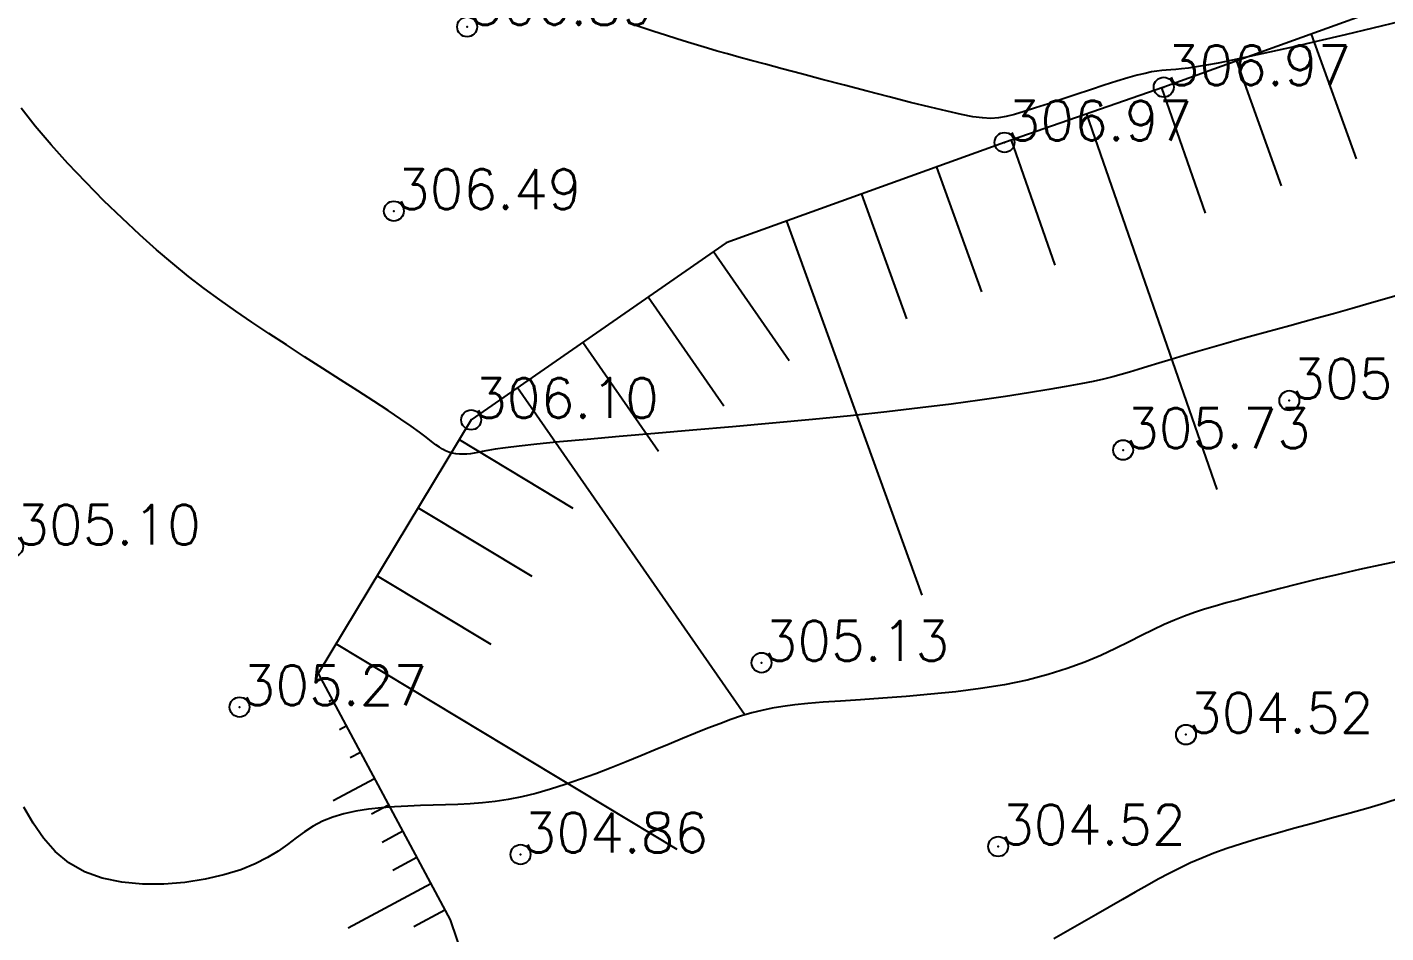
# Model space of a CAD drawing. Header units: millimetres. Extents: x 524954 to 526204, y 9523489 to 9524010.
# Drawn here: x 526005.84 to 526040, y 9523820.66 to 9523843.43 of the extents above; entities that cross this region are included whole.
import ezdxf

# ---------------------------------------------------------------- set-up
doc = ezdxf.new("R2010")
doc.units = ezdxf.units.MM
doc.header["$PDMODE"] = 32
doc.header["$PDSIZE"] = 0.5
for name, color, linetype in [('CN_01_00', 3, 'Continuous'), ('CN_02_00', 4, 'Continuous'), ('CN_05_00', 6, 'Continuous'), ('Haut_Talus', 30, 'Continuous'), ('Talus', 2, 'Continuous'), ('TopoAlt', 3, 'Continuous'), ('TOPOJIS', 7, 'Continuous')]:
    doc.layers.add(name, color=color, linetype=linetype)
doc.styles.add('Simplex 1.0', font='Simplex.shx', dxfattribs={"width": 0.99, "height": 1})

# ---------------------------------------------------------------- blocks, each defined once
blk = doc.blocks.new('TCPOINT M')
at = {"color": 0}
blk.add_point((0, 0), dxfattribs=at)
at = {"layer": 'TopoAlt', "style": 'Simplex 1.0', "width": 0.99}
blk.add_attdef('ALT', (0.15, 0.15), '', height=1, dxfattribs=at)

msp = doc.modelspace()

# ---------------------------------------------------------------- linework, layer by layer
at = {"layer": 'CN_01_00', "elevation": 307, "flags": 128}
msp.add_lwpolyline([(526040.363, 9523843.573), (526039.671, 9523843.407), (526038.974, 9523843.241), (526038.293, 9523843.081), (526037.65, 9523842.932), (526037.07, 9523842.801), (526036.568, 9523842.692), (526036.143, 9523842.602), (526035.785, 9523842.532), (526035.486, 9523842.477), (526035.239, 9523842.436), (526035.035, 9523842.406), (526034.865, 9523842.385), (526034.721, 9523842.371), (526034.596, 9523842.362), (526034.48, 9523842.354), (526034.366, 9523842.344), (526034.244, 9523842.329), (526034.107, 9523842.306), (526033.945, 9523842.272), (526033.751, 9523842.223), (526033.516, 9523842.157), (526033.235, 9523842.072), (526032.916, 9523841.971), (526032.573, 9523841.859), (526032.217, 9523841.741), (526031.86, 9523841.623), (526031.515, 9523841.508), (526031.194, 9523841.403), (526030.909, 9523841.312), (526030.667, 9523841.238), (526030.457, 9523841.185), (526030.264, 9523841.152), (526030.071, 9523841.14), (526029.861, 9523841.149), (526029.619, 9523841.181), (526029.329, 9523841.237), (526028.974, 9523841.317), (526028.545, 9523841.42), (526028.053, 9523841.542), (526027.517, 9523841.679), (526026.956, 9523841.825), (526026.388, 9523841.974), (526025.832, 9523842.121), (526025.305, 9523842.262), (526024.826, 9523842.389), (526024.408, 9523842.501), (526024.046, 9523842.598), (526023.73, 9523842.683), (526023.447, 9523842.761), (526023.188, 9523842.834), (526022.942, 9523842.905), (526022.698, 9523842.977), (526022.446, 9523843.054), (526022.177, 9523843.139), (526021.893, 9523843.23), (526021.599, 9523843.326), (526021.299, 9523843.425), (526020.998, 9523843.528)], dxfattribs=at)
at = {"layer": 'CN_02_00', "flags": 128}
for points, elevation in [([(526040.315, 9523836.696), (526039.693, 9523836.513), (526039.152, 9523836.357), (526038.684, 9523836.225), (526038.276, 9523836.111), (526037.913, 9523836.013), (526037.583, 9523835.924), (526037.272, 9523835.84), (526036.967, 9523835.758), (526036.654, 9523835.672), (526036.322, 9523835.579), (526035.976, 9523835.481), (526035.623, 9523835.379), (526035.271, 9523835.276), (526034.927, 9523835.174), (526034.598, 9523835.075), (526034.291, 9523834.982), (526034.015, 9523834.898), (526033.773, 9523834.823), (526033.554, 9523834.756), (526033.345, 9523834.695), (526033.132, 9523834.638), (526032.902, 9523834.581), (526032.639, 9523834.523), (526032.331, 9523834.461), (526031.964, 9523834.393), (526031.526, 9523834.317), (526031.017, 9523834.234), (526030.438, 9523834.145), (526029.79, 9523834.051), (526029.075, 9523833.955), (526028.295, 9523833.856), (526027.452, 9523833.757), (526026.545, 9523833.659), (526025.583, 9523833.563), (526024.584, 9523833.47), (526023.574, 9523833.38), (526022.577, 9523833.294), (526021.619, 9523833.213), (526020.724, 9523833.137), (526019.917, 9523833.067), (526019.222, 9523833.003), (526018.657, 9523832.946), (526018.212, 9523832.897), (526017.869, 9523832.853), (526017.612, 9523832.816), (526017.421, 9523832.784), (526017.281, 9523832.758), (526017.173, 9523832.736), (526017.081, 9523832.719), (526016.989, 9523832.706), (526016.896, 9523832.698), (526016.802, 9523832.695), (526016.709, 9523832.697), (526016.618, 9523832.706), (526016.529, 9523832.722), (526016.443, 9523832.745), (526016.363, 9523832.776), (526016.286, 9523832.816), (526016.207, 9523832.867), (526016.117, 9523832.933), (526016.009, 9523833.016), (526015.875, 9523833.119), (526015.706, 9523833.245), (526015.496, 9523833.397), (526015.235, 9523833.578), (526014.919, 9523833.79), (526014.555, 9523834.029), (526014.153, 9523834.289), (526013.723, 9523834.565), (526013.274, 9523834.853), (526012.818, 9523835.146), (526012.362, 9523835.441), (526011.919, 9523835.731), (526011.494, 9523836.013), (526011.086, 9523836.292), (526010.688, 9523836.573), (526010.296, 9523836.861), (526009.903, 9523837.164), (526009.505, 9523837.486), (526009.097, 9523837.834), (526008.672, 9523838.213), (526008.228, 9523838.627), (526007.773, 9523839.069), (526007.317, 9523839.531), (526006.87, 9523840.003), (526006.444, 9523840.477), (526006.048, 9523840.944), (526005.692, 9523841.396)], 306), ([(526040.36, 9523824.041), (526039.974, 9523823.919), (526039.553, 9523823.794), (526039.102, 9523823.666), (526038.632, 9523823.537), (526038.154, 9523823.407), (526037.678, 9523823.277), (526037.215, 9523823.148), (526036.775, 9523823.021), (526036.368, 9523822.897), (526036.002, 9523822.776), (526035.671, 9523822.657), (526035.369, 9523822.537), (526035.086, 9523822.414), (526034.816, 9523822.285), (526034.549, 9523822.15), (526034.278, 9523822.004), (526033.996, 9523821.847), (526033.695, 9523821.676), (526033.378, 9523821.494), (526033.047, 9523821.303), (526032.705, 9523821.106), (526032.356, 9523820.905), (526032.003, 9523820.705), (526031.649, 9523820.506)], 304)]:
    msp.add_lwpolyline(points, dxfattribs=dict(at, elevation=elevation))
at = {"layer": 'CN_05_00', "elevation": 305, "flags": 128}
msp.add_lwpolyline([(526040.64, 9523830.071), (526039.961, 9523829.927), (526039.337, 9523829.79), (526038.768, 9523829.661), (526038.25, 9523829.54), (526037.78, 9523829.426), (526037.352, 9523829.318), (526036.962, 9523829.218), (526036.607, 9523829.124), (526036.282, 9523829.035), (526035.983, 9523828.953), (526035.704, 9523828.873), (526035.44, 9523828.793), (526035.186, 9523828.709), (526034.935, 9523828.619), (526034.682, 9523828.519), (526034.422, 9523828.407), (526034.149, 9523828.279), (526033.857, 9523828.134), (526033.543, 9523827.975), (526033.203, 9523827.807), (526032.834, 9523827.635), (526032.431, 9523827.465), (526031.991, 9523827.301), (526031.511, 9523827.149), (526030.986, 9523827.013), (526030.416, 9523826.897), (526029.812, 9523826.8), (526029.189, 9523826.721), (526028.561, 9523826.655), (526027.943, 9523826.601), (526027.35, 9523826.556), (526026.795, 9523826.518), (526026.293, 9523826.485), (526025.854, 9523826.453), (526025.472, 9523826.421), (526025.138, 9523826.387), (526024.84, 9523826.349), (526024.568, 9523826.304), (526024.311, 9523826.251), (526024.061, 9523826.187), (526023.805, 9523826.111), (526023.536, 9523826.02), (526023.252, 9523825.916), (526022.954, 9523825.801), (526022.643, 9523825.675), (526022.318, 9523825.542), (526021.981, 9523825.401), (526021.632, 9523825.255), (526021.271, 9523825.106), (526020.9, 9523824.955), (526020.521, 9523824.805), (526020.138, 9523824.658), (526019.754, 9523824.518), (526019.372, 9523824.387), (526018.997, 9523824.268), (526018.63, 9523824.163), (526018.275, 9523824.076), (526017.936, 9523824.009), (526017.609, 9523823.959), (526017.291, 9523823.923), (526016.98, 9523823.898), (526016.672, 9523823.882), (526016.363, 9523823.872), (526016.052, 9523823.863), (526015.735, 9523823.855), (526015.409, 9523823.843), (526015.079, 9523823.825), (526014.749, 9523823.799), (526014.424, 9523823.763), (526014.108, 9523823.713), (526013.807, 9523823.648), (526013.524, 9523823.565), (526013.266, 9523823.462), (526013.034, 9523823.338), (526012.818, 9523823.196), (526012.607, 9523823.041), (526012.389, 9523822.878), (526012.153, 9523822.711), (526011.886, 9523822.547), (526011.577, 9523822.388), (526011.214, 9523822.242), (526010.789, 9523822.111), (526010.315, 9523822.003), (526009.805, 9523821.925), (526009.276, 9523821.881), (526008.744, 9523821.879), (526008.225, 9523821.926), (526007.732, 9523822.027), (526007.284, 9523822.189), (526006.89, 9523822.417), (526006.548, 9523822.702), (526006.251, 9523823.037), (526005.992, 9523823.412), (526005.763, 9523823.818)], dxfattribs=at)
at = {"layer": 'Haut_Talus', "flags": 128}
for points in [[(526171.033, 9523866.062), (526156.593, 9523865.719), (526127.429, 9523864.659), (526104.337, 9523863.009), (526102.126, 9523862.69), (526100.567, 9523862.248), (526096.886, 9523861.016), (526092.485, 9523857.645), (526088.608, 9523854.425), (526083.723, 9523851.792), (526080.674, 9523850.887), (526074.664, 9523849.851), (526070.573, 9523850.218), (526066.649, 9523851.282), (526063.677, 9523851.512), (526060.991, 9523851.142), (526052.479, 9523847.81), (526043.781, 9523845.3), (526034.415, 9523841.924), (526030.413, 9523840.534), (526023.419, 9523838.01), (526017.005, 9523833.556), (526013.158, 9523827.175)], [(526013.158, 9523827.175), (526016.477, 9523820.983), (526018.98, 9523813.589), (526022.318, 9523809.944), (526024.513, 9523806.068), (526032.544, 9523802.84), (526038.814, 9523801.855), (526041.913, 9523800.617), (526047.239, 9523796.072), (526052.251, 9523790.862), (526054.15, 9523787.729), (526056.467, 9523780.209), (526057.875, 9523770.625), (526060.602, 9523766.817), (526060.767, 9523761.87), (526061.346, 9523757.241), (526062.667, 9523753.861)]]:
    msp.add_lwpolyline(points, dxfattribs=at)
at = {"layer": 'Talus'}
for p, q in [((526038.122, 9523843.261), (526039.253, 9523840.125)), ((526038.122, 9523843.261), (526039.253, 9523840.125)), ((526036.241, 9523842.582), (526037.371, 9523839.447)), ((526036.241, 9523842.582), (526037.371, 9523839.447)), ((526034.359, 9523841.905), (526035.453, 9523838.756)), ((526034.359, 9523841.905), (526035.453, 9523838.756)), ((526032.47, 9523841.249), (526035.751, 9523831.802)), ((526032.47, 9523841.249), (526035.751, 9523831.802)), ((526030.581, 9523840.592), (526031.674, 9523837.444)), ((526030.581, 9523840.592), (526031.674, 9523837.444)), ((526028.699, 9523839.915), (526029.83, 9523836.78)), ((526028.699, 9523839.915), (526029.83, 9523836.78)), ((526026.817, 9523839.236), (526027.949, 9523836.101)), ((526026.817, 9523839.236), (526027.949, 9523836.101)), ((526024.936, 9523838.557), (526028.332, 9523829.151)), ((526024.936, 9523838.557), (526028.332, 9523829.151)), ((526023.101, 9523837.789), (526025.002, 9523835.051)), ((526023.101, 9523837.789), (526025.002, 9523835.051)), ((526021.458, 9523836.648), (526023.359, 9523833.91)), ((526021.458, 9523836.648), (526023.359, 9523833.91)), ((526019.816, 9523835.508), (526021.717, 9523832.77)), ((526019.816, 9523835.508), (526021.717, 9523832.77)), ((526018.173, 9523834.367), (526023.876, 9523826.153)), ((526018.173, 9523834.367), (526023.876, 9523826.153)), ((526016.707, 9523833.061), (526019.561, 9523831.34)), ((526016.707, 9523833.061), (526019.561, 9523831.34)), ((526015.674, 9523831.348), (526018.528, 9523829.627)), ((526015.674, 9523831.348), (526018.528, 9523829.627)), ((526014.641, 9523829.635), (526017.496, 9523827.914)), ((526014.641, 9523829.635), (526017.496, 9523827.914)), ((526013.608, 9523827.922), (526022.172, 9523822.759)), ((526013.608, 9523827.922), (526022.172, 9523822.759)), ((526013.512, 9523826.514), (526013.426, 9523826.468)), ((526013.867, 9523825.853), (526013.693, 9523825.76)), ((526014.221, 9523825.192), (526013.961, 9523825.053)), ((526014.575, 9523824.531), (526013.536, 9523823.974)), ((526014.93, 9523823.87), (526014.497, 9523823.638)), ((526015.284, 9523823.209), (526014.764, 9523822.93)), ((526015.638, 9523822.548), (526015.032, 9523822.223)), ((526015.993, 9523821.887), (526013.914, 9523820.773)), ((526016.347, 9523821.226), (526015.567, 9523820.808))]:
    msp.add_line(p, q, dxfattribs=at)

# ---------------------------------------------------------------- block references
at = {"layer": 'TOPOJIS'}
ref = msp.add_blockref('TCPOINT M', (526016.903, 9523843.441, 306.89), dxfattribs=at)
ref.add_attrib('ALT', '306.89', (526016.953, 9523843.491, 306.89), dxfattribs={"layer": 'TopoAlt', "height": 1, "style": 'Simplex 1.0', "width": 0.99})
ref = msp.add_blockref('TCPOINT M', (526034.415, 9523841.924, 306.97), dxfattribs=at)
ref.add_attrib('ALT', '306.97', (526034.465, 9523841.974, 306.97), dxfattribs={"layer": 'TopoAlt', "height": 1, "style": 'Simplex 1.0', "width": 0.99})
ref = msp.add_blockref('TCPOINT M', (526030.413, 9523840.534, 306.97), dxfattribs=at)
ref.add_attrib('ALT', '306.97', (526030.463, 9523840.584, 306.97), dxfattribs={"layer": 'TopoAlt', "height": 1, "style": 'Simplex 1.0', "width": 0.99})
ref = msp.add_blockref('TCPOINT M', (526015.062, 9523838.808, 306.49), dxfattribs=at)
ref.add_attrib('ALT', '306.49', (526015.112, 9523838.858, 306.49), dxfattribs={"layer": 'TopoAlt', "height": 1, "style": 'Simplex 1.0', "width": 0.99})
ref = msp.add_blockref('TCPOINT M', (526037.571, 9523834.042, 305.73), dxfattribs=at)
ref.add_attrib('ALT', '305.73', (526037.621, 9523834.092, 305.73), dxfattribs={"layer": 'TopoAlt', "height": 1, "style": 'Simplex 1.0', "width": 0.99})
ref = msp.add_blockref('TCPOINT M', (526017.005, 9523833.556, 306.1), dxfattribs=at)
ref.add_attrib('ALT', '306.10', (526017.055, 9523833.606, 306.1), dxfattribs={"layer": 'TopoAlt', "height": 1, "style": 'Simplex 1.0', "width": 0.99})
ref = msp.add_blockref('TCPOINT M', (526033.393, 9523832.799, 305.73), dxfattribs=at)
ref.add_attrib('ALT', '305.73', (526033.443, 9523832.849, 305.73), dxfattribs={"layer": 'TopoAlt', "height": 1, "style": 'Simplex 1.0', "width": 0.99})
ref = msp.add_blockref('TCPOINT M', (526005.493, 9523830.369, 305.1), dxfattribs=at)
ref.add_attrib('ALT', '305.10', (526005.543, 9523830.419, 305.1), dxfattribs={"layer": 'TopoAlt', "height": 1, "style": 'Simplex 1.0', "width": 0.99})
ref = msp.add_blockref('TCPOINT M', (526024.305, 9523827.449, 305.13), dxfattribs=at)
ref.add_attrib('ALT', '305.13', (526024.355, 9523827.499, 305.13), dxfattribs={"layer": 'TopoAlt', "height": 1, "style": 'Simplex 1.0', "width": 0.99})
ref = msp.add_blockref('TCPOINT M', (526011.183, 9523826.333, 305.27), dxfattribs=at)
ref.add_attrib('ALT', '305.27', (526011.233, 9523826.383, 305.27), dxfattribs={"layer": 'TopoAlt', "height": 1, "style": 'Simplex 1.0', "width": 0.99})
ref = msp.add_blockref('TCPOINT M', (526034.974, 9523825.64, 304.52), dxfattribs=at)
ref.add_attrib('ALT', '304.52', (526035.024, 9523825.69, 304.52), dxfattribs={"layer": 'TopoAlt', "height": 1, "style": 'Simplex 1.0', "width": 0.99})
ref = msp.add_blockref('TCPOINT M', (526030.253, 9523822.827, 304.52), dxfattribs=at)
ref.add_attrib('ALT', '304.52', (526030.303, 9523822.877, 304.52), dxfattribs={"layer": 'TopoAlt', "height": 1, "style": 'Simplex 1.0', "width": 0.99})
ref = msp.add_blockref('TCPOINT M', (526018.247, 9523822.626, 304.86), dxfattribs=at)
ref.add_attrib('ALT', '304.86', (526018.297, 9523822.676, 304.86), dxfattribs={"layer": 'TopoAlt', "height": 1, "style": 'Simplex 1.0', "width": 0.99})

doc.saveas('drawing.dxf')
